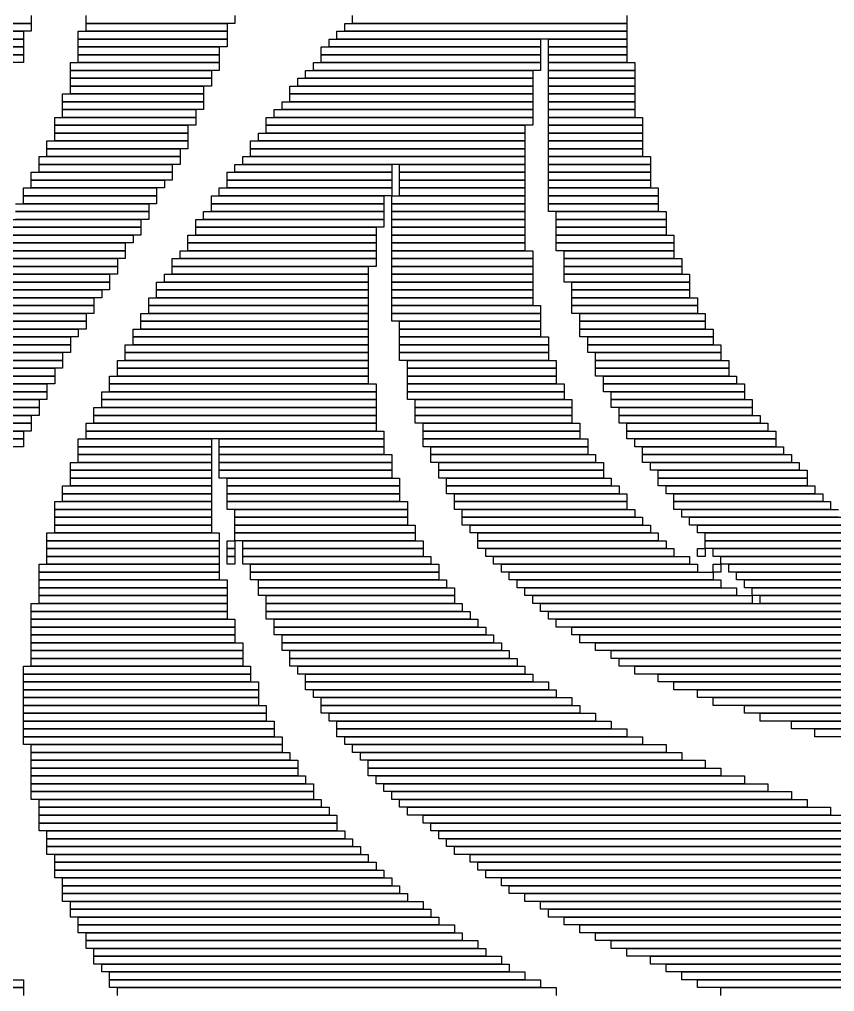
# Model space of a CAD drawing. Extents: x 48 to 975, y 50 to 982.
# Drawn here: x 504.5 to 608.5, y 238.5 to 362.5 of the extents above; entities that cross this region are included whole.
import ezdxf

# ---------------------------------------------------------------- set-up
doc = ezdxf.new("R2010")
doc.units = 0

msp = doc.modelspace()

# ---------------------------------------------------------------- linework, layer by layer
for p, q in [((506, 363), (506, 362)), ((513, 362), (513, 363)), ((532, 363), (532, 362)), ((547, 362), (547, 363)), ((582, 363), (582, 362)), ((506, 362), (494, 362)), ((494, 362), (506, 362)), ((506, 361), (494, 361)), ((494, 361), (505, 361)), ((505, 361), (505, 360)), ((506, 362), (506, 361)), ((512, 361), (531, 361)), ((512, 360), (512, 361)), ((532, 362), (513, 362)), ((513, 362), (531, 362)), ((513, 361), (513, 362)), ((531, 361), (513, 361)), ((531, 362), (531, 361)), ((531, 361), (531, 360)), ((545, 361), (582, 361)), ((545, 360), (545, 361)), ((546, 362), (582, 362)), ((546, 361), (546, 362)), ((582, 361), (546, 361)), ((582, 362), (547, 362)), ((582, 362), (582, 361)), ((582, 361), (582, 360)), ((505, 360), (494, 360)), ((494, 360), (505, 360)), ((505, 360), (505, 359)), ((531, 360), (512, 360)), ((512, 360), (531, 360)), ((512, 359), (512, 360)), ((531, 360), (531, 359)), ((544, 360), (571, 360)), ((544, 359), (544, 360)), ((582, 360), (545, 360)), ((571, 360), (571, 359)), ((572, 360), (582, 360)), ((572, 359), (572, 360)), ((582, 360), (582, 359)), ((493, 359), (505, 359)), ((505, 359), (494, 359)), ((505, 359), (505, 358)), ((531, 359), (512, 359)), ((512, 359), (530, 359)), ((512, 358), (512, 359)), ((530, 359), (530, 358)), ((543, 359), (571, 359)), ((543, 358), (543, 359)), ((571, 359), (544, 359)), ((571, 359), (571, 358)), ((582, 359), (572, 359)), ((572, 359), (582, 359)), ((572, 358), (572, 359)), ((582, 359), (582, 358)), ((505, 358), (493, 358)), ((493, 358), (505, 358)), ((505, 358), (505, 357)), ((530, 358), (512, 358)), ((512, 358), (530, 358)), ((512, 357), (512, 358)), ((530, 358), (530, 357)), ((571, 358), (543, 358)), ((543, 358), (571, 358)), ((543, 357), (543, 358)), ((571, 358), (571, 357)), ((582, 358), (572, 358)), ((572, 358), (582, 358)), ((572, 357), (572, 358)), ((582, 358), (582, 357)), ((505, 357), (493, 357)), ((511, 357), (530, 357)), ((511, 356), (511, 357)), ((530, 356), (511, 356)), ((511, 356), (529, 356)), ((511, 355), (511, 356)), ((530, 357), (512, 357)), ((529, 356), (529, 355)), ((530, 357), (530, 356)), ((541, 356), (570, 356)), ((541, 355), (541, 356)), ((542, 357), (571, 357)), ((542, 356), (542, 357)), ((571, 356), (542, 356)), ((571, 357), (543, 357)), ((570, 356), (570, 355)), ((571, 357), (571, 356)), ((582, 357), (572, 357)), ((572, 357), (583, 357)), ((572, 356), (572, 357)), ((583, 356), (572, 356)), ((572, 356), (583, 356)), ((572, 355), (572, 356)), ((583, 357), (583, 356)), ((583, 356), (583, 355)), ((529, 355), (511, 355)), ((511, 355), (529, 355)), ((511, 354), (511, 355)), ((529, 355), (529, 354)), ((540, 355), (570, 355)), ((540, 354), (540, 355)), ((570, 355), (541, 355)), ((570, 355), (570, 354)), ((583, 355), (572, 355)), ((572, 355), (583, 355)), ((572, 354), (572, 355)), ((583, 355), (583, 354)), ((529, 354), (511, 354)), ((511, 354), (528, 354)), ((511, 353), (511, 354)), ((528, 354), (528, 353)), ((539, 354), (570, 354)), ((539, 353), (539, 354)), ((570, 354), (540, 354)), ((570, 354), (570, 353)), ((583, 354), (572, 354)), ((572, 354), (583, 354)), ((572, 353), (572, 354)), ((583, 354), (583, 353)), ((510, 353), (528, 353)), ((510, 352), (510, 353)), ((528, 353), (511, 353)), ((528, 353), (528, 352)), ((570, 353), (539, 353)), ((539, 353), (570, 353)), ((539, 352), (539, 353)), ((570, 353), (570, 352)), ((583, 353), (572, 353)), ((572, 353), (583, 353)), ((572, 352), (572, 353)), ((583, 353), (583, 352)), ((528, 352), (510, 352)), ((510, 352), (528, 352)), ((510, 351), (510, 352)), ((528, 351), (510, 351)), ((510, 351), (527, 351)), ((510, 350), (510, 351)), ((527, 351), (527, 350)), ((528, 352), (528, 351)), ((537, 351), (570, 351)), ((537, 350), (537, 351)), ((538, 352), (570, 352)), ((538, 351), (538, 352)), ((570, 351), (538, 351)), ((570, 352), (539, 352)), ((570, 352), (570, 351)), ((570, 351), (570, 350)), ((583, 352), (572, 352)), ((572, 352), (583, 352)), ((572, 351), (572, 352)), ((583, 351), (572, 351)), ((572, 351), (583, 351)), ((572, 350), (572, 351)), ((583, 352), (583, 351)), ((583, 351), (583, 350)), ((509, 350), (527, 350)), ((509, 349), (509, 350)), ((527, 350), (510, 350)), ((527, 350), (527, 349)), ((536, 350), (570, 350)), ((536, 349), (536, 350)), ((570, 350), (537, 350)), ((570, 350), (570, 349)), ((583, 350), (572, 350)), ((572, 350), (584, 350)), ((572, 349), (572, 350)), ((584, 350), (584, 349)), ((527, 349), (509, 349)), ((509, 349), (526, 349)), ((509, 348), (509, 349)), ((526, 349), (526, 348)), ((570, 349), (536, 349)), ((536, 349), (569, 349)), ((536, 348), (536, 349)), ((569, 349), (569, 348)), ((584, 349), (572, 349)), ((572, 349), (584, 349)), ((572, 348), (572, 349)), ((584, 349), (584, 348)), ((526, 348), (509, 348)), ((509, 348), (526, 348)), ((509, 347), (509, 348)), ((526, 348), (526, 347)), ((535, 348), (569, 348)), ((535, 347), (535, 348)), ((569, 348), (536, 348)), ((569, 348), (569, 347)), ((584, 348), (572, 348)), ((572, 348), (584, 348)), ((572, 347), (572, 348)), ((584, 348), (584, 347)), ((508, 347), (526, 347)), ((508, 346), (508, 347)), ((526, 346), (508, 346)), ((508, 346), (525, 346)), ((508, 345), (508, 346)), ((526, 347), (509, 347)), ((525, 346), (525, 345)), ((526, 347), (526, 346)), ((534, 347), (569, 347)), ((534, 346), (534, 347)), ((569, 346), (534, 346)), ((534, 346), (569, 346)), ((534, 345), (534, 346)), ((569, 347), (535, 347)), ((569, 347), (569, 346)), ((569, 346), (569, 345)), ((584, 347), (572, 347)), ((572, 347), (584, 347)), ((572, 346), (572, 347)), ((584, 346), (572, 346)), ((572, 346), (584, 346)), ((572, 345), (572, 346)), ((584, 347), (584, 346)), ((584, 346), (584, 345)), ((507, 345), (525, 345)), ((507, 344), (507, 345)), ((525, 345), (508, 345)), ((525, 345), (525, 344)), ((533, 345), (569, 345)), ((533, 344), (533, 345)), ((569, 345), (534, 345)), ((569, 345), (569, 344)), ((584, 345), (572, 345)), ((572, 345), (585, 345)), ((572, 344), (572, 345)), ((585, 345), (585, 344)), ((525, 344), (507, 344)), ((507, 344), (524, 344)), ((507, 343), (507, 344)), ((524, 344), (524, 343)), ((532, 344), (552, 344)), ((532, 343), (532, 344)), ((569, 344), (533, 344)), ((552, 344), (552, 343)), ((553, 344), (569, 344)), ((553, 343), (553, 344)), ((569, 344), (569, 343)), ((585, 344), (572, 344)), ((572, 344), (585, 344)), ((572, 343), (572, 344)), ((585, 344), (585, 343)), ((506, 343), (524, 343)), ((506, 342), (506, 343)), ((524, 343), (507, 343)), ((524, 343), (524, 342)), ((531, 343), (552, 343)), ((531, 342), (531, 343)), ((552, 343), (532, 343)), ((552, 343), (552, 342)), ((569, 343), (553, 343)), ((553, 343), (569, 343)), ((553, 342), (553, 343)), ((569, 343), (569, 342)), ((585, 343), (572, 343)), ((572, 343), (585, 343)), ((572, 342), (572, 343)), ((585, 343), (585, 342)), ((505, 341), (522, 341)), ((505, 340), (505, 341)), ((524, 342), (506, 342)), ((506, 342), (523, 342)), ((506, 341), (506, 342)), ((523, 341), (506, 341)), ((522, 341), (522, 340)), ((523, 342), (523, 341)), ((530, 341), (552, 341)), ((530, 340), (530, 341)), ((552, 342), (531, 342)), ((531, 342), (552, 342)), ((531, 341), (531, 342)), ((552, 341), (531, 341)), ((552, 342), (552, 341)), ((552, 341), (552, 340)), ((569, 342), (553, 342)), ((553, 342), (569, 342)), ((553, 341), (553, 342)), ((569, 341), (553, 341)), ((553, 341), (569, 341)), ((553, 340), (553, 341)), ((569, 342), (569, 341)), ((569, 341), (569, 340)), ((585, 342), (572, 342)), ((572, 342), (585, 342)), ((572, 341), (572, 342)), ((585, 341), (572, 341)), ((572, 341), (586, 341)), ((572, 340), (572, 341)), ((585, 342), (585, 341)), ((586, 341), (586, 340)), ((522, 340), (505, 340)), ((505, 340), (522, 340)), ((505, 339), (505, 340)), ((522, 340), (522, 339)), ((529, 340), (551, 340)), ((529, 339), (529, 340)), ((552, 340), (530, 340)), ((551, 340), (551, 339)), ((552, 340), (569, 340)), ((552, 339), (552, 340)), ((569, 340), (553, 340)), ((569, 340), (569, 339)), ((586, 340), (572, 340)), ((572, 340), (586, 340)), ((572, 339), (572, 340)), ((586, 340), (586, 339)), ((504, 339), (521, 339)), ((522, 339), (505, 339)), ((521, 339), (521, 338)), ((551, 339), (529, 339)), ((529, 339), (551, 339)), ((529, 338), (529, 339)), ((551, 339), (551, 338)), ((569, 339), (552, 339)), ((552, 339), (569, 339)), ((552, 338), (552, 339)), ((569, 339), (569, 338)), ((586, 339), (572, 339)), ((572, 339), (586, 339)), ((572, 338), (572, 339)), ((586, 339), (586, 338)), ((521, 338), (504, 338)), ((504, 338), (521, 338)), ((521, 338), (521, 337)), ((528, 338), (551, 338)), ((528, 337), (528, 338)), ((551, 338), (529, 338)), ((551, 338), (551, 337)), ((569, 338), (552, 338)), ((552, 338), (569, 338)), ((552, 337), (552, 338)), ((569, 338), (569, 337)), ((586, 338), (572, 338)), ((573, 338), (587, 338)), ((573, 337), (573, 338)), ((587, 338), (587, 337)), ((503, 337), (520, 337)), ((521, 337), (504, 337)), ((520, 337), (520, 336)), ((527, 337), (551, 337)), ((527, 336), (527, 337)), ((551, 337), (528, 337)), ((551, 337), (551, 336)), ((569, 337), (552, 337)), ((552, 337), (569, 337)), ((552, 336), (552, 337)), ((569, 337), (569, 336)), ((587, 337), (573, 337)), ((573, 337), (587, 337)), ((573, 336), (573, 337)), ((587, 337), (587, 336)), ((502, 335), (519, 335)), ((520, 336), (503, 336)), ((503, 336), (520, 336)), ((520, 335), (503, 335)), ((519, 335), (519, 334)), ((520, 336), (520, 335)), ((526, 335), (550, 335)), ((526, 334), (526, 335)), ((551, 336), (527, 336)), ((527, 336), (550, 336)), ((527, 335), (527, 336)), ((550, 335), (527, 335)), ((550, 336), (550, 335)), ((550, 335), (550, 334)), ((569, 336), (552, 336)), ((552, 336), (569, 336)), ((552, 335), (552, 336)), ((569, 335), (552, 335)), ((552, 335), (569, 335)), ((552, 334), (552, 335)), ((569, 336), (569, 335)), ((569, 335), (569, 334)), ((587, 336), (573, 336)), ((573, 336), (587, 336)), ((573, 335), (573, 336)), ((587, 335), (573, 335)), ((573, 335), (588, 335)), ((573, 334), (573, 335)), ((587, 336), (587, 335)), ((588, 335), (588, 334)), ((501, 334), (518, 334)), ((519, 334), (502, 334)), ((518, 334), (518, 333)), ((550, 334), (526, 334)), ((526, 334), (550, 334)), ((526, 333), (526, 334)), ((550, 334), (550, 333)), ((569, 334), (552, 334)), ((552, 334), (569, 334)), ((552, 333), (552, 334)), ((569, 334), (569, 333)), ((588, 334), (573, 334)), ((573, 334), (588, 334)), ((573, 333), (573, 334)), ((588, 334), (588, 333)), ((518, 333), (501, 333)), ((501, 333), (518, 333)), ((518, 333), (518, 332)), ((525, 333), (550, 333)), ((525, 332), (525, 333)), ((550, 333), (526, 333)), ((550, 333), (550, 332)), ((569, 333), (552, 333)), ((552, 333), (570, 333)), ((552, 332), (552, 333)), ((570, 333), (570, 332)), ((588, 333), (573, 333)), ((574, 333), (588, 333)), ((574, 332), (574, 333)), ((588, 333), (588, 332)), ((500, 332), (517, 332)), ((518, 332), (501, 332)), ((517, 332), (517, 331)), ((524, 332), (550, 332)), ((524, 331), (524, 332)), ((550, 332), (525, 332)), ((550, 332), (550, 331)), ((570, 332), (552, 332)), ((552, 332), (570, 332)), ((552, 331), (552, 332)), ((570, 332), (570, 331)), ((588, 332), (574, 332)), ((574, 332), (589, 332)), ((574, 331), (574, 332)), ((589, 332), (589, 331)), ((499, 331), (517, 331)), ((517, 330), (499, 330)), ((499, 330), (516, 330)), ((517, 331), (500, 331)), ((516, 330), (516, 329)), ((517, 331), (517, 330)), ((523, 330), (549, 330)), ((523, 329), (523, 330)), ((550, 331), (524, 331)), ((524, 331), (549, 331)), ((524, 330), (524, 331)), ((549, 330), (524, 330)), ((549, 331), (549, 330)), ((549, 330), (549, 329)), ((570, 331), (552, 331)), ((552, 331), (570, 331)), ((552, 330), (552, 331)), ((570, 330), (552, 330)), ((552, 330), (570, 330)), ((552, 329), (552, 330)), ((570, 331), (570, 330)), ((570, 330), (570, 329)), ((589, 331), (574, 331)), ((574, 331), (589, 331)), ((574, 330), (574, 331)), ((589, 330), (574, 330)), ((574, 330), (590, 330)), ((574, 329), (574, 330)), ((589, 331), (589, 330)), ((590, 330), (590, 329)), ((498, 329), (516, 329)), ((516, 329), (499, 329)), ((516, 329), (516, 328)), ((522, 329), (549, 329)), ((522, 328), (522, 329)), ((549, 329), (523, 329)), ((549, 329), (549, 328)), ((570, 329), (552, 329)), ((552, 329), (570, 329)), ((552, 328), (552, 329)), ((570, 329), (570, 328)), ((590, 329), (574, 329)), ((575, 329), (590, 329)), ((575, 328), (575, 329)), ((590, 329), (590, 328)), ((497, 328), (515, 328)), ((516, 328), (498, 328)), ((515, 328), (515, 327)), ((549, 328), (522, 328)), ((522, 328), (549, 328)), ((522, 327), (522, 328)), ((549, 328), (549, 327)), ((570, 328), (552, 328)), ((552, 328), (570, 328)), ((552, 327), (552, 328)), ((570, 328), (570, 327)), ((590, 328), (575, 328)), ((575, 328), (590, 328)), ((575, 327), (575, 328)), ((590, 328), (590, 327)), ((515, 327), (497, 327)), ((497, 327), (514, 327)), ((514, 327), (514, 326)), ((521, 327), (549, 327)), ((521, 326), (521, 327)), ((549, 327), (522, 327)), ((549, 327), (549, 326)), ((570, 327), (552, 327)), ((552, 327), (570, 327)), ((552, 326), (552, 327)), ((570, 327), (570, 326)), ((590, 327), (575, 327)), ((575, 327), (591, 327)), ((575, 326), (575, 327)), ((591, 327), (591, 326)), ((495, 325), (513, 325)), ((496, 326), (514, 326)), ((514, 325), (496, 325)), ((514, 326), (497, 326)), ((513, 325), (513, 324)), ((514, 326), (514, 325)), ((520, 325), (549, 325)), ((520, 324), (520, 325)), ((549, 326), (521, 326)), ((521, 326), (549, 326)), ((521, 325), (521, 326)), ((549, 325), (521, 325)), ((549, 326), (549, 325)), ((549, 325), (549, 324)), ((570, 326), (552, 326)), ((552, 326), (571, 326)), ((552, 325), (552, 326)), ((571, 325), (552, 325)), ((552, 325), (571, 325)), ((552, 324), (552, 325)), ((571, 326), (571, 325)), ((571, 325), (571, 324)), ((591, 326), (575, 326)), ((575, 326), (591, 326)), ((575, 325), (575, 326)), ((591, 325), (575, 325)), ((576, 325), (592, 325)), ((576, 324), (576, 325)), ((591, 326), (591, 325)), ((592, 325), (592, 324)), ((513, 324), (495, 324)), ((495, 324), (513, 324)), ((513, 324), (513, 323)), ((549, 324), (520, 324)), ((520, 324), (549, 324)), ((520, 323), (520, 324)), ((549, 324), (549, 323)), ((571, 324), (552, 324)), ((553, 324), (571, 324)), ((553, 323), (553, 324)), ((571, 324), (571, 323)), ((592, 324), (576, 324)), ((576, 324), (592, 324)), ((576, 323), (576, 324)), ((592, 324), (592, 323)), ((494, 323), (512, 323)), ((513, 323), (495, 323)), ((512, 323), (512, 322)), ((519, 323), (549, 323)), ((519, 322), (519, 323)), ((549, 323), (520, 323)), ((549, 323), (549, 322)), ((571, 323), (553, 323)), ((553, 323), (571, 323)), ((553, 322), (553, 323)), ((571, 323), (571, 322)), ((592, 323), (576, 323)), ((576, 323), (593, 323)), ((576, 322), (576, 323)), ((593, 323), (593, 322)), ((493, 322), (511, 322)), ((512, 322), (494, 322)), ((511, 322), (511, 321)), ((549, 322), (519, 322)), ((519, 322), (549, 322)), ((519, 321), (519, 322)), ((549, 322), (549, 321)), ((571, 322), (553, 322)), ((553, 322), (572, 322)), ((553, 321), (553, 322)), ((572, 322), (572, 321)), ((593, 322), (576, 322)), ((577, 322), (593, 322)), ((577, 321), (577, 322)), ((593, 322), (593, 321)), ((492, 321), (511, 321)), ((511, 320), (492, 320)), ((492, 320), (510, 320)), ((511, 321), (493, 321)), ((510, 320), (510, 319)), ((511, 321), (511, 320)), ((518, 321), (549, 321)), ((518, 320), (518, 321)), ((549, 320), (518, 320)), ((518, 320), (549, 320)), ((518, 319), (518, 320)), ((549, 321), (519, 321)), ((549, 321), (549, 320)), ((549, 320), (549, 319)), ((572, 321), (553, 321)), ((553, 321), (572, 321)), ((553, 320), (553, 321)), ((572, 320), (553, 320)), ((553, 320), (572, 320)), ((553, 319), (553, 320)), ((572, 321), (572, 320)), ((572, 320), (572, 319)), ((593, 321), (577, 321)), ((577, 321), (594, 321)), ((577, 320), (577, 321)), ((594, 320), (577, 320)), ((578, 320), (594, 320)), ((578, 319), (578, 320)), ((594, 321), (594, 320)), ((594, 320), (594, 319)), ((491, 319), (510, 319)), ((510, 319), (492, 319)), ((510, 319), (510, 318)), ((517, 319), (549, 319)), ((517, 318), (517, 319)), ((549, 319), (518, 319)), ((549, 319), (549, 318)), ((572, 319), (553, 319)), ((554, 319), (573, 319)), ((554, 318), (554, 319)), ((573, 319), (573, 318)), ((594, 319), (578, 319)), ((578, 319), (595, 319)), ((578, 318), (578, 319)), ((595, 319), (595, 318)), ((490, 318), (509, 318)), ((510, 318), (491, 318)), ((509, 318), (509, 317)), ((549, 318), (517, 318)), ((517, 318), (549, 318)), ((517, 317), (517, 318)), ((549, 318), (549, 317)), ((573, 318), (554, 318)), ((554, 318), (573, 318)), ((554, 317), (554, 318)), ((573, 318), (573, 317)), ((595, 318), (578, 318)), ((578, 318), (595, 318)), ((578, 317), (578, 318)), ((595, 318), (595, 317)), ((489, 317), (509, 317)), ((509, 317), (490, 317)), ((509, 317), (509, 316)), ((516, 317), (549, 317)), ((516, 316), (516, 317)), ((549, 317), (517, 317)), ((549, 317), (549, 316)), ((573, 317), (554, 317)), ((554, 317), (573, 317)), ((554, 316), (554, 317)), ((573, 317), (573, 316)), ((595, 317), (578, 317)), ((579, 317), (596, 317)), ((579, 316), (579, 317)), ((596, 317), (596, 316)), ((488, 315), (508, 315)), ((509, 316), (489, 316)), ((489, 316), (508, 316)), ((508, 315), (489, 315)), ((508, 316), (508, 315)), ((508, 315), (508, 314)), ((515, 315), (550, 315)), ((515, 314), (515, 315)), ((549, 316), (516, 316)), ((516, 316), (550, 316)), ((516, 315), (516, 316)), ((550, 315), (516, 315)), ((550, 316), (550, 315)), ((550, 315), (550, 314)), ((573, 316), (554, 316)), ((554, 316), (574, 316)), ((554, 315), (554, 316)), ((574, 315), (554, 315)), ((554, 315), (574, 315)), ((554, 314), (554, 315)), ((574, 316), (574, 315)), ((574, 315), (574, 314)), ((596, 316), (579, 316)), ((579, 316), (597, 316)), ((579, 315), (579, 316)), ((597, 315), (579, 315)), ((580, 315), (597, 315)), ((580, 314), (580, 315)), ((597, 316), (597, 315)), ((597, 315), (597, 314)), ((487, 314), (507, 314)), ((508, 314), (488, 314)), ((507, 314), (507, 313)), ((550, 314), (515, 314)), ((515, 314), (550, 314)), ((515, 313), (515, 314)), ((550, 314), (550, 313)), ((574, 314), (554, 314)), ((555, 314), (575, 314)), ((555, 313), (555, 314)), ((575, 314), (575, 313)), ((597, 314), (580, 314)), ((580, 314), (598, 314)), ((580, 313), (580, 314)), ((598, 314), (598, 313)), ((486, 313), (507, 313)), ((507, 313), (487, 313)), ((507, 313), (507, 312)), ((514, 313), (550, 313)), ((514, 312), (514, 313)), ((550, 313), (515, 313)), ((550, 313), (550, 312)), ((575, 313), (555, 313)), ((555, 313), (575, 313)), ((555, 312), (555, 313)), ((575, 313), (575, 312)), ((598, 313), (580, 313)), ((581, 313), (598, 313)), ((581, 312), (581, 313)), ((598, 313), (598, 312)), ((507, 312), (486, 312)), ((486, 312), (506, 312)), ((506, 312), (506, 311)), ((550, 312), (514, 312)), ((514, 312), (550, 312)), ((514, 311), (514, 312)), ((550, 312), (550, 311)), ((575, 312), (555, 312)), ((555, 312), (575, 312)), ((555, 311), (555, 312)), ((575, 312), (575, 311)), ((598, 312), (581, 312)), ((581, 312), (599, 312)), ((581, 311), (581, 312)), ((599, 312), (599, 311)), ((484, 310), (505, 310)), ((485, 311), (506, 311)), ((506, 310), (485, 310)), ((506, 311), (486, 311)), ((505, 310), (505, 309)), ((506, 311), (506, 310)), ((513, 311), (550, 311)), ((513, 310), (513, 311)), ((550, 310), (513, 310)), ((513, 310), (551, 310)), ((513, 309), (513, 310)), ((550, 311), (514, 311)), ((550, 311), (550, 310)), ((551, 310), (551, 309)), ((575, 311), (555, 311)), ((556, 311), (576, 311)), ((556, 310), (556, 311)), ((576, 310), (556, 310)), ((556, 310), (576, 310)), ((556, 309), (556, 310)), ((576, 311), (576, 310)), ((576, 310), (576, 309)), ((599, 311), (581, 311)), ((582, 311), (600, 311)), ((582, 310), (582, 311)), ((600, 310), (582, 310)), ((582, 310), (601, 310)), ((582, 309), (582, 310)), ((600, 311), (600, 310)), ((601, 310), (601, 309)), ((483, 309), (505, 309)), ((505, 309), (484, 309)), ((505, 309), (505, 308)), ((512, 309), (529, 309)), ((512, 308), (512, 309)), ((551, 309), (513, 309)), ((529, 309), (529, 308)), ((530, 309), (551, 309)), ((530, 308), (530, 309)), ((551, 309), (551, 308)), ((576, 309), (556, 309)), ((556, 309), (577, 309)), ((556, 308), (556, 309)), ((577, 309), (577, 308)), ((601, 309), (582, 309)), ((583, 309), (601, 309)), ((583, 308), (583, 309)), ((601, 309), (601, 308)), ((505, 308), (483, 308)), ((529, 308), (512, 308)), ((512, 308), (529, 308)), ((512, 307), (512, 308)), ((529, 308), (529, 307)), ((551, 308), (530, 308)), ((530, 308), (551, 308)), ((530, 307), (530, 308)), ((551, 308), (551, 307)), ((577, 308), (556, 308)), ((557, 308), (577, 308)), ((557, 307), (557, 308)), ((577, 308), (577, 307)), ((601, 308), (583, 308)), ((584, 308), (602, 308)), ((584, 307), (584, 308)), ((602, 308), (602, 307)), ((529, 307), (512, 307)), ((512, 307), (529, 307)), ((512, 306), (512, 307)), ((529, 307), (529, 306)), ((551, 307), (530, 307)), ((530, 307), (552, 307)), ((530, 306), (530, 307)), ((552, 307), (552, 306)), ((577, 307), (557, 307)), ((557, 307), (578, 307)), ((557, 306), (557, 307)), ((578, 307), (578, 306)), ((602, 307), (584, 307)), ((584, 307), (603, 307)), ((584, 306), (584, 307)), ((603, 307), (603, 306)), ((511, 306), (529, 306)), ((511, 305), (511, 306)), ((529, 306), (512, 306)), ((529, 306), (529, 305)), ((552, 306), (530, 306)), ((530, 306), (552, 306)), ((530, 305), (530, 306)), ((552, 306), (552, 305)), ((578, 306), (557, 306)), ((558, 306), (579, 306)), ((558, 305), (558, 306)), ((579, 306), (579, 305)), ((603, 306), (584, 306)), ((585, 306), (604, 306)), ((585, 305), (585, 306)), ((604, 306), (604, 305)), ((529, 305), (511, 305)), ((511, 305), (529, 305)), ((511, 304), (511, 305)), ((529, 304), (511, 304)), ((511, 304), (529, 304)), ((511, 303), (511, 304)), ((529, 305), (529, 304)), ((529, 304), (529, 303)), ((552, 305), (530, 305)), ((530, 305), (552, 305)), ((530, 304), (530, 305)), ((552, 304), (530, 304)), ((531, 304), (553, 304)), ((531, 303), (531, 304)), ((552, 305), (552, 304)), ((553, 304), (553, 303)), ((579, 305), (558, 305)), ((558, 305), (579, 305)), ((558, 304), (558, 305)), ((579, 304), (558, 304)), ((559, 304), (580, 304)), ((559, 303), (559, 304)), ((579, 305), (579, 304)), ((580, 304), (580, 303)), ((604, 305), (585, 305)), ((586, 305), (605, 305)), ((586, 304), (586, 305)), ((605, 304), (586, 304)), ((586, 304), (605, 304)), ((586, 303), (586, 304)), ((605, 305), (605, 304)), ((605, 304), (605, 303)), ((510, 303), (529, 303)), ((510, 302), (510, 303)), ((529, 303), (511, 303)), ((529, 303), (529, 302)), ((553, 303), (531, 303)), ((531, 303), (553, 303)), ((531, 302), (531, 303)), ((553, 303), (553, 302)), ((580, 303), (559, 303)), ((559, 303), (581, 303)), ((559, 302), (559, 303)), ((581, 303), (581, 302)), ((605, 303), (586, 303)), ((587, 303), (606, 303)), ((587, 302), (587, 303)), ((606, 303), (606, 302)), ((529, 302), (510, 302)), ((510, 302), (529, 302)), ((510, 301), (510, 302)), ((529, 302), (529, 301)), ((553, 302), (531, 302)), ((531, 302), (553, 302)), ((531, 301), (531, 302)), ((553, 302), (553, 301)), ((581, 302), (559, 302)), ((560, 302), (582, 302)), ((560, 301), (560, 302)), ((582, 302), (582, 301)), ((606, 302), (587, 302)), ((588, 302), (607, 302)), ((588, 301), (588, 302)), ((607, 302), (607, 301)), ((509, 301), (529, 301)), ((509, 300), (509, 301)), ((529, 301), (510, 301)), ((529, 301), (529, 300)), ((553, 301), (531, 301)), ((531, 301), (554, 301)), ((531, 300), (531, 301)), ((554, 301), (554, 300)), ((582, 301), (560, 301)), ((560, 301), (582, 301)), ((560, 300), (560, 301)), ((582, 301), (582, 300)), ((607, 301), (588, 301)), ((588, 301), (608, 301)), ((588, 300), (588, 301)), ((608, 301), (608, 300)), ((529, 300), (509, 300)), ((509, 300), (529, 300)), ((509, 299), (509, 300)), ((529, 299), (509, 299)), ((509, 299), (529, 299)), ((509, 298), (509, 299)), ((529, 300), (529, 299)), ((529, 299), (529, 298)), ((554, 300), (531, 300)), ((532, 300), (554, 300)), ((532, 299), (532, 300)), ((554, 299), (532, 299)), ((532, 299), (554, 299)), ((532, 298), (532, 299)), ((554, 300), (554, 299)), ((554, 299), (554, 298)), ((582, 300), (560, 300)), ((561, 300), (583, 300)), ((561, 299), (561, 300)), ((583, 299), (561, 299)), ((561, 299), (584, 299)), ((561, 298), (561, 299)), ((583, 300), (583, 299)), ((584, 299), (584, 298)), ((608, 300), (588, 300)), ((589, 300), (609, 300)), ((589, 299), (589, 300)), ((609, 299), (589, 299)), ((590, 299), (610, 299)), ((590, 298), (590, 299)), ((529, 298), (509, 298)), ((509, 298), (529, 298)), ((509, 297), (509, 298)), ((529, 298), (529, 297)), ((554, 298), (532, 298)), ((532, 298), (555, 298)), ((532, 297), (532, 298)), ((555, 298), (555, 297)), ((584, 298), (561, 298)), ((562, 298), (585, 298)), ((562, 297), (562, 298)), ((585, 298), (585, 297)), ((610, 298), (590, 298)), ((591, 298), (611, 298)), ((591, 297), (591, 298)), ((508, 297), (530, 297)), ((508, 296), (508, 297)), ((529, 297), (509, 297)), ((530, 297), (530, 296)), ((555, 297), (532, 297)), ((532, 297), (555, 297)), ((532, 296), (532, 297)), ((555, 297), (555, 296)), ((585, 297), (562, 297)), ((563, 297), (586, 297)), ((563, 296), (563, 297)), ((586, 297), (586, 296)), ((611, 297), (591, 297)), ((592, 297), (612, 297)), ((592, 296), (592, 297)), ((530, 296), (508, 296)), ((508, 296), (530, 296)), ((508, 295), (508, 296)), ((530, 296), (530, 295)), ((531, 296), (532, 296)), ((531, 295), (531, 296)), ((555, 296), (532, 296)), ((532, 296), (532, 295)), ((533, 296), (556, 296)), ((533, 295), (533, 296)), ((556, 296), (556, 295)), ((586, 296), (563, 296)), ((563, 296), (587, 296)), ((563, 295), (563, 296)), ((587, 296), (587, 295)), ((612, 296), (592, 296)), ((592, 296), (614, 296)), ((592, 295), (592, 296)), ((530, 295), (508, 295)), ((508, 295), (530, 295)), ((508, 294), (508, 295)), ((530, 294), (508, 294)), ((508, 294), (530, 294)), ((508, 293), (508, 294)), ((530, 295), (530, 294)), ((530, 294), (530, 293)), ((532, 295), (531, 295)), ((531, 295), (532, 295)), ((531, 294), (531, 295)), ((532, 294), (531, 294)), ((531, 294), (532, 294)), ((531, 293), (531, 294)), ((532, 295), (532, 294)), ((532, 294), (532, 293)), ((556, 295), (533, 295)), ((533, 295), (556, 295)), ((533, 294), (533, 295)), ((556, 294), (533, 294)), ((533, 294), (557, 294)), ((533, 293), (533, 294)), ((556, 295), (556, 294)), ((557, 294), (557, 293)), ((587, 295), (563, 295)), ((564, 295), (588, 295)), ((564, 294), (564, 295)), ((588, 294), (564, 294)), ((565, 294), (590, 294)), ((565, 293), (565, 294)), ((588, 295), (588, 294)), ((590, 294), (590, 293)), ((591, 295), (592, 295)), ((591, 294), (591, 295)), ((592, 294), (591, 294)), ((614, 295), (592, 295)), ((592, 295), (592, 294)), ((593, 295), (615, 295)), ((593, 294), (593, 295)), ((615, 294), (593, 294)), ((594, 294), (616, 294)), ((594, 293), (594, 294)), ((507, 293), (530, 293)), ((507, 292), (507, 293)), ((530, 293), (508, 293)), ((530, 293), (530, 292)), ((532, 293), (531, 293)), ((557, 293), (533, 293)), ((534, 293), (558, 293)), ((534, 292), (534, 293)), ((558, 293), (558, 292)), ((590, 293), (565, 293)), ((566, 293), (591, 293)), ((566, 292), (566, 293)), ((591, 293), (591, 292)), ((593, 293), (594, 293)), ((593, 292), (593, 293)), ((616, 293), (594, 293)), ((594, 293), (594, 292)), ((595, 293), (617, 293)), ((595, 292), (595, 293)), ((530, 292), (507, 292)), ((507, 292), (530, 292)), ((507, 291), (507, 292)), ((530, 292), (530, 291)), ((558, 292), (534, 292)), ((534, 292), (558, 292)), ((534, 291), (534, 292)), ((558, 292), (558, 291)), ((591, 292), (566, 292)), ((567, 292), (593, 292)), ((567, 291), (567, 292)), ((594, 292), (593, 292)), ((593, 292), (593, 291)), ((617, 292), (595, 292)), ((596, 292), (619, 292)), ((596, 291), (596, 292)), ((530, 291), (507, 291)), ((507, 291), (531, 291)), ((507, 290), (507, 291)), ((531, 291), (531, 290)), ((558, 291), (534, 291)), ((535, 291), (559, 291)), ((535, 290), (535, 291)), ((559, 291), (559, 290)), ((593, 291), (567, 291)), ((568, 291), (594, 291)), ((568, 290), (568, 291)), ((594, 291), (594, 290)), ((619, 291), (596, 291)), ((597, 291), (620, 291)), ((597, 290), (597, 291)), ((531, 290), (507, 290)), ((507, 290), (531, 290)), ((507, 289), (507, 290)), ((531, 289), (507, 289)), ((507, 289), (531, 289)), ((507, 288), (507, 289)), ((531, 290), (531, 289)), ((531, 289), (531, 288)), ((559, 290), (535, 290)), ((535, 290), (560, 290)), ((535, 289), (535, 290)), ((560, 289), (535, 289)), ((536, 289), (560, 289)), ((536, 288), (536, 289)), ((560, 290), (560, 289)), ((560, 289), (560, 288)), ((594, 290), (568, 290)), ((569, 290), (596, 290)), ((569, 289), (569, 290)), ((596, 289), (569, 289)), ((570, 289), (598, 289)), ((570, 288), (570, 289)), ((596, 290), (596, 289)), ((620, 290), (597, 290)), ((598, 290), (622, 290)), ((598, 289), (598, 290)), ((622, 289), (598, 289)), ((598, 289), (598, 288)), ((599, 289), (623, 289)), ((599, 288), (599, 289)), ((506, 288), (531, 288)), ((506, 287), (506, 288)), ((531, 288), (507, 288)), ((531, 288), (531, 287)), ((560, 288), (536, 288)), ((536, 288), (561, 288)), ((536, 287), (536, 288)), ((561, 288), (561, 287)), ((598, 288), (570, 288)), ((571, 288), (625, 288)), ((571, 287), (571, 288)), ((623, 288), (599, 288)), ((531, 287), (506, 287)), ((506, 287), (531, 287)), ((506, 286), (506, 287)), ((531, 287), (531, 286)), ((561, 287), (536, 287)), ((536, 287), (562, 287)), ((536, 286), (536, 287)), ((562, 287), (562, 286)), ((625, 287), (571, 287)), ((572, 287), (626, 287)), ((572, 286), (572, 287)), ((531, 286), (506, 286)), ((506, 286), (532, 286)), ((506, 285), (506, 286)), ((532, 286), (532, 285)), ((562, 286), (536, 286)), ((537, 286), (563, 286)), ((537, 285), (537, 286)), ((563, 286), (563, 285)), ((626, 286), (572, 286)), ((573, 286), (628, 286)), ((573, 285), (573, 286)), ((532, 285), (506, 285)), ((506, 285), (532, 285)), ((506, 284), (506, 285)), ((532, 284), (506, 284)), ((506, 284), (532, 284)), ((506, 283), (506, 284)), ((532, 285), (532, 284)), ((532, 284), (532, 283)), ((563, 285), (537, 285)), ((537, 285), (564, 285)), ((537, 284), (537, 285)), ((564, 284), (537, 284)), ((538, 284), (565, 284)), ((538, 283), (538, 284)), ((564, 285), (564, 284)), ((565, 284), (565, 283)), ((628, 285), (573, 285)), ((575, 285), (630, 285)), ((575, 284), (575, 285)), ((630, 284), (575, 284)), ((576, 284), (632, 284)), ((576, 283), (576, 284)), ((532, 283), (506, 283)), ((506, 283), (533, 283)), ((506, 282), (506, 283)), ((533, 283), (533, 282)), ((565, 283), (538, 283)), ((538, 283), (566, 283)), ((538, 282), (538, 283)), ((566, 283), (566, 282)), ((632, 283), (576, 283)), ((578, 283), (634, 283)), ((578, 282), (578, 283)), ((533, 282), (506, 282)), ((506, 282), (533, 282)), ((506, 281), (506, 282)), ((533, 282), (533, 281)), ((566, 282), (538, 282)), ((539, 282), (567, 282)), ((539, 281), (539, 282)), ((567, 282), (567, 281)), ((634, 282), (578, 282)), ((580, 282), (637, 282)), ((580, 281), (580, 282)), ((533, 281), (506, 281)), ((506, 281), (533, 281)), ((506, 280), (506, 281)), ((533, 281), (533, 280)), ((567, 281), (539, 281)), ((539, 281), (568, 281)), ((539, 280), (539, 281)), ((568, 281), (568, 280)), ((637, 281), (580, 281)), ((581, 281), (639, 281)), ((581, 280), (581, 281)), ((505, 280), (534, 280)), ((505, 279), (505, 280)), ((534, 279), (505, 279)), ((505, 279), (534, 279)), ((505, 278), (505, 279)), ((533, 280), (506, 280)), ((534, 280), (534, 279)), ((534, 279), (534, 278)), ((568, 280), (539, 280)), ((540, 280), (569, 280)), ((540, 279), (540, 280)), ((569, 279), (540, 279)), ((541, 279), (570, 279)), ((541, 278), (541, 279)), ((569, 280), (569, 279)), ((570, 279), (570, 278)), ((639, 280), (581, 280)), ((583, 280), (642, 280)), ((583, 279), (583, 280)), ((642, 279), (583, 279)), ((586, 279), (645, 279)), ((586, 278), (586, 279)), ((534, 278), (505, 278)), ((505, 278), (535, 278)), ((505, 277), (505, 278)), ((535, 278), (535, 277)), ((570, 278), (541, 278)), ((541, 278), (572, 278)), ((541, 277), (541, 278)), ((572, 278), (572, 277)), ((645, 278), (586, 278)), ((588, 278), (648, 278)), ((588, 277), (588, 278)), ((535, 277), (505, 277)), ((505, 277), (535, 277)), ((505, 276), (505, 277)), ((535, 277), (535, 276)), ((572, 277), (541, 277)), ((542, 277), (573, 277)), ((542, 276), (542, 277)), ((573, 277), (573, 276)), ((648, 277), (588, 277)), ((591, 277), (652, 277)), ((591, 276), (591, 277)), ((535, 276), (505, 276)), ((505, 276), (535, 276)), ((505, 275), (505, 276)), ((535, 276), (535, 275)), ((573, 276), (542, 276)), ((543, 276), (575, 276)), ((543, 275), (543, 276)), ((575, 276), (575, 275)), ((652, 276), (591, 276)), ((593, 276), (656, 276)), ((593, 275), (593, 276)), ((535, 275), (505, 275)), ((505, 275), (536, 275)), ((505, 274), (505, 275)), ((536, 275), (536, 274)), ((575, 275), (543, 275)), ((543, 275), (576, 275)), ((543, 274), (543, 275)), ((576, 275), (576, 274)), ((656, 275), (593, 275)), ((597, 275), (659, 275)), ((597, 274), (597, 275)), ((536, 274), (505, 274)), ((505, 274), (536, 274)), ((505, 273), (505, 274)), ((536, 273), (505, 273)), ((505, 273), (537, 273)), ((505, 272), (505, 273)), ((536, 274), (536, 273)), ((537, 273), (537, 272)), ((576, 274), (543, 274)), ((544, 274), (578, 274)), ((544, 273), (544, 274)), ((578, 273), (544, 273)), ((545, 273), (580, 273)), ((545, 272), (545, 273)), ((578, 274), (578, 273)), ((580, 273), (580, 272)), ((659, 274), (597, 274)), ((599, 274), (664, 274)), ((599, 273), (599, 274)), ((664, 273), (599, 273)), ((603, 273), (669, 273)), ((603, 272), (603, 273)), ((537, 272), (505, 272)), ((505, 272), (537, 272)), ((505, 271), (505, 272)), ((537, 272), (537, 271)), ((580, 272), (545, 272)), ((545, 272), (582, 272)), ((545, 271), (545, 272)), ((582, 272), (582, 271)), ((669, 272), (603, 272)), ((606, 272), (673, 272)), ((606, 271), (606, 272)), ((537, 271), (505, 271)), ((505, 271), (538, 271)), ((505, 270), (505, 271)), ((538, 271), (538, 270)), ((582, 271), (545, 271)), ((546, 271), (584, 271)), ((546, 270), (546, 271)), ((584, 271), (584, 270)), ((673, 271), (606, 271)), ((538, 270), (505, 270)), ((506, 270), (538, 270)), ((506, 269), (506, 270)), ((538, 270), (538, 269)), ((584, 270), (546, 270)), ((547, 270), (587, 270)), ((547, 269), (547, 270)), ((587, 270), (587, 269)), ((538, 269), (506, 269)), ((506, 269), (539, 269)), ((506, 268), (506, 269)), ((539, 268), (506, 268)), ((506, 268), (540, 268)), ((506, 267), (506, 268)), ((539, 269), (539, 268)), ((540, 268), (540, 267)), ((587, 269), (547, 269)), ((548, 269), (589, 269)), ((548, 268), (548, 269)), ((589, 268), (548, 268)), ((549, 268), (592, 268)), ((549, 267), (549, 268)), ((589, 269), (589, 268)), ((592, 268), (592, 267)), ((540, 267), (506, 267)), ((506, 267), (540, 267)), ((506, 266), (506, 267)), ((540, 267), (540, 266)), ((592, 267), (549, 267)), ((549, 267), (594, 267)), ((549, 266), (549, 267)), ((594, 267), (594, 266)), ((540, 266), (506, 266)), ((506, 266), (541, 266)), ((506, 265), (506, 266)), ((541, 266), (541, 265)), ((594, 266), (549, 266)), ((550, 266), (597, 266)), ((550, 265), (550, 266)), ((597, 266), (597, 265)), ((541, 265), (506, 265)), ((506, 265), (542, 265)), ((506, 264), (506, 265)), ((542, 265), (542, 264)), ((597, 265), (550, 265)), ((551, 265), (600, 265)), ((551, 264), (551, 265)), ((600, 265), (600, 264)), ((542, 264), (506, 264)), ((506, 264), (542, 264)), ((506, 263), (506, 264)), ((542, 263), (506, 263)), ((507, 263), (543, 263)), ((507, 262), (507, 263)), ((542, 264), (542, 263)), ((543, 263), (543, 262)), ((600, 264), (551, 264)), ((552, 264), (603, 264)), ((552, 263), (552, 264)), ((603, 263), (552, 263)), ((553, 263), (605, 263)), ((553, 262), (553, 263)), ((603, 264), (603, 263)), ((605, 263), (605, 262)), ((543, 262), (507, 262)), ((507, 262), (544, 262)), ((507, 261), (507, 262)), ((544, 262), (544, 261)), ((605, 262), (553, 262)), ((554, 262), (608, 262)), ((554, 261), (554, 262)), ((608, 262), (608, 261)), ((544, 261), (507, 261)), ((507, 261), (545, 261)), ((507, 260), (507, 261)), ((545, 261), (545, 260)), ((608, 261), (554, 261)), ((556, 261), (610, 261)), ((556, 260), (556, 261)), ((545, 260), (507, 260)), ((507, 260), (545, 260)), ((507, 259), (507, 260)), ((545, 260), (545, 259)), ((610, 260), (556, 260)), ((557, 260), (612, 260)), ((557, 259), (557, 260)), ((545, 259), (507, 259)), ((508, 259), (546, 259)), ((508, 258), (508, 259)), ((546, 258), (508, 258)), ((508, 258), (547, 258)), ((508, 257), (508, 258)), ((546, 259), (546, 258)), ((547, 258), (547, 257)), ((612, 259), (557, 259)), ((558, 259), (614, 259)), ((558, 258), (558, 259)), ((614, 258), (558, 258)), ((559, 258), (616, 258)), ((559, 257), (559, 258)), ((547, 257), (508, 257)), ((508, 257), (548, 257)), ((508, 256), (508, 257)), ((548, 257), (548, 256)), ((616, 257), (559, 257)), ((560, 257), (618, 257)), ((560, 256), (560, 257)), ((548, 256), (508, 256)), ((509, 256), (549, 256)), ((509, 255), (509, 256)), ((549, 256), (549, 255)), ((618, 256), (560, 256)), ((562, 256), (619, 256)), ((562, 255), (562, 256)), ((549, 255), (509, 255)), ((509, 255), (550, 255)), ((509, 254), (509, 255)), ((550, 255), (550, 254)), ((619, 255), (562, 255)), ((563, 255), (621, 255)), ((563, 254), (563, 255)), ((550, 254), (509, 254)), ((509, 254), (551, 254)), ((509, 253), (509, 254)), ((551, 253), (509, 253)), ((510, 253), (552, 253)), ((510, 252), (510, 253)), ((551, 254), (551, 253)), ((552, 253), (552, 252)), ((621, 254), (563, 254)), ((564, 254), (623, 254)), ((564, 253), (564, 254)), ((623, 253), (564, 253)), ((566, 253), (624, 253)), ((566, 252), (566, 253)), ((552, 252), (510, 252)), ((510, 252), (553, 252)), ((510, 251), (510, 252)), ((553, 252), (553, 251)), ((624, 252), (566, 252)), ((567, 252), (625, 252)), ((567, 251), (567, 252)), ((553, 251), (510, 251)), ((510, 251), (554, 251)), ((510, 250), (510, 251)), ((554, 251), (554, 250)), ((625, 251), (567, 251)), ((569, 251), (626, 251)), ((569, 250), (569, 251)), ((554, 250), (510, 250)), ((511, 250), (556, 250)), ((511, 249), (511, 250)), ((556, 250), (556, 249)), ((626, 250), (569, 250)), ((571, 250), (628, 250)), ((571, 249), (571, 250)), ((556, 249), (511, 249)), ((511, 249), (557, 249)), ((511, 248), (511, 249)), ((557, 248), (511, 248)), ((512, 248), (558, 248)), ((512, 247), (512, 248)), ((557, 249), (557, 248)), ((558, 248), (558, 247)), ((628, 249), (571, 249)), ((572, 249), (629, 249)), ((572, 248), (572, 249)), ((629, 248), (572, 248)), ((574, 248), (630, 248)), ((574, 247), (574, 248)), ((558, 247), (512, 247)), ((512, 247), (560, 247)), ((512, 246), (512, 247)), ((560, 247), (560, 246)), ((630, 247), (574, 247)), ((576, 247), (631, 247)), ((576, 246), (576, 247)), ((560, 246), (512, 246)), ((513, 246), (561, 246)), ((513, 245), (513, 246)), ((561, 246), (561, 245)), ((631, 246), (576, 246)), ((578, 246), (632, 246)), ((578, 245), (578, 246)), ((561, 245), (513, 245)), ((513, 245), (563, 245)), ((513, 244), (513, 245)), ((563, 245), (563, 244)), ((632, 245), (578, 245)), ((580, 245), (633, 245)), ((580, 244), (580, 245)), ((563, 244), (513, 244)), ((514, 244), (564, 244)), ((514, 243), (514, 244)), ((564, 244), (564, 243)), ((633, 244), (580, 244)), ((582, 244), (634, 244)), ((582, 243), (582, 244)), ((564, 243), (514, 243)), ((514, 243), (566, 243)), ((514, 242), (514, 243)), ((566, 242), (514, 242)), ((515, 242), (567, 242)), ((515, 241), (515, 242)), ((566, 243), (566, 242)), ((567, 242), (567, 241)), ((634, 243), (582, 243)), ((585, 243), (635, 243)), ((585, 242), (585, 243)), ((635, 242), (585, 242)), ((587, 242), (636, 242)), ((587, 241), (587, 242)), ((567, 241), (515, 241)), ((516, 241), (569, 241)), ((516, 240), (516, 241)), ((569, 241), (569, 240)), ((636, 241), (587, 241)), ((589, 241), (637, 241)), ((589, 240), (589, 241)), ((487, 240), (505, 240)), ((505, 240), (505, 239)), ((569, 240), (516, 240)), ((516, 240), (571, 240)), ((516, 239), (516, 240)), ((571, 240), (571, 239)), ((637, 240), (589, 240)), ((591, 240), (638, 240)), ((591, 239), (591, 240)), ((505, 239), (487, 239)), ((487, 239), (505, 239)), ((505, 239), (505, 238)), ((571, 239), (516, 239)), ((517, 239), (573, 239)), ((517, 238), (517, 239)), ((573, 239), (573, 238)), ((638, 239), (591, 239)), ((594, 239), (639, 239)), ((594, 238), (594, 239))]:
    msp.add_line(p, q)

doc.saveas('drawing.dxf')
